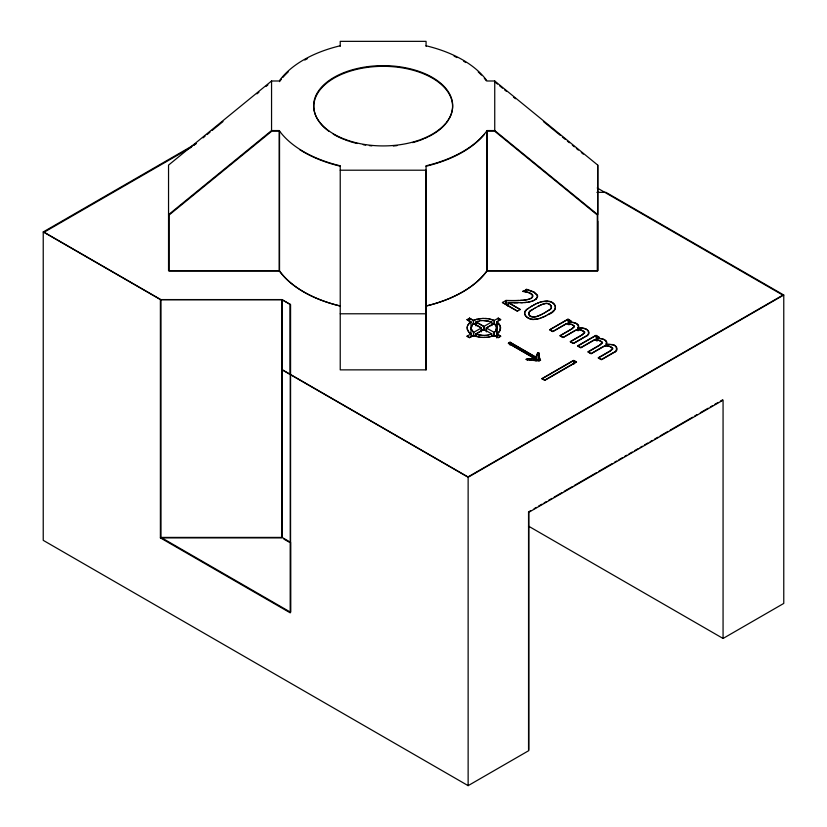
<?xml version="1.0" encoding="UTF-8"?>
<svg xmlns="http://www.w3.org/2000/svg" width="827" height="827" viewBox="0 0 827 827"><rect width="100%" height="100%" fill="white"/><g stroke="black" fill="none" stroke-linecap="round" stroke-linejoin="round"><path stroke-width="1.24" d="M290.277 374.569L290.277 304.481L281.78 299.581L160.386 299.581L43.231 231.942L43.231 540.341L468.134 785.65L528.825 750.606L528.825 512.295L723.067 400.154L723.067 638.465L783.769 603.421L783.769 295.022L605.922 192.34L596.877 192.34M160.996 537.416L290.577 612.228L290.577 542.305L282.1 537.416L160.996 537.416L160.996 299.694L44.131 232.222L191.523 147.134M290.577 612.228L290.577 304.584L282.1 299.694L160.996 299.694M168.543 214.669L271.556 130.563L279.206 130.563A112.451 64.919 0 0 0 340.228 165.793L340.228 369.865L426.07 369.865L426.039 170.641M426.07 305.969A112.451 64.919 0 0 0 487.093 270.739L597.756 270.739L597.756 221.181M426.07 45.774A112.451 64.919 0 0 1 487.093 80.994L494.742 80.994L597.756 165.111L597.756 214.669L494.742 130.563L487.093 130.563A112.451 64.919 0 0 1 426.07 165.793L426.07 369.865M535.875 361.048L536.041 356.551L537.736 352.581L539.287 353.315L539.431 357.543L540.589 360.334L537.064 360.314M467.069 327.947L467.451 326.21M467.265 327.047L467.317 329.642L468.754 331.937A16.106 9.304 0 0 0 470.976 333.943L466.945 336.227L469.436 337.664L473.375 335.39L474.636 335.824M471.049 327.947L472.589 324.401M536.175 361.089L536.341 356.571L538.046 352.591L538.046 361.358M499.89 330.449L500.201 326.262L496.727 321.941L500.79 319.625L498.288 318.178L494.143 320.525L491.889 319.656M467.317 326.262L468.206 324.629M495.88 330.376L496.355 326.706L494.06 323.481L486.276 327.968L486.276 331.72M471.824 325.487L471.204 329.198L473.499 332.444L473.499 336.186M467.627 325.466L468.754 323.884M532.35 297.151L532.143 294.732L528.784 292.748A16.354 9.438 0 0 0 525.569 291.879L522.674 291.404L527.212 289.44L534.087 292.014L537.343 295.063A8.435 4.869 0 0 1 537.591 296.655L536.516 298.671L534.356 300.16M577.866 330.707L577.866 328.205C580.451 323.905 573.049 321.992 569.948 322.251M606.315 344.352C608.806 340.786 602.852 338.367 600.03 338.553M499.673 331.193L499.126 331.937A16.106 9.304 0 0 1 496.893 333.953L496.893 337.705M532.092 297.462C534.718 295.59 530.996 292.954 529.073 292.624A16.395 9.469 0 0 0 525.848 291.745L522.953 291.269M536.206 298.785L537.281 296.779A8.415 4.859 0 0 0 537.033 295.187L533.787 292.148L526.127 289.409L526.127 291.9M526.51 310.032C521.258 314.332 528.443 319.367 532.97 319.212M472.444 324.453L473.613 323.419L481.459 327.926L481.459 331.679M494.267 336.165L494.267 332.402L495.311 331.42M552.756 311.293C558.68 307.82 553.563 301.524 548.363 301.462M531.761 297.761L532.392 297.338M340.228 45.774A112.451 64.919 0 0 0 279.206 80.994L271.556 80.994L168.543 165.111L168.543 270.739L279.206 270.739A112.451 64.919 0 0 0 340.228 305.969M194.076 145.19L196.082 143.557M203.06 137.851L205.055 136.228M207.05 134.594L210.048 132.155M212.043 130.521L223.011 121.559M256.939 93.864L258.934 92.242M265.912 86.535L267.907 84.902M527.099 309.308L529.621 307.52M528.422 308.378C519.201 312.709 528.567 321.238 535.327 319.243M531.689 310.187C528.215 311.376 527.616 316.038 531.709 316.565M548.539 310.239C554.752 307.582 549.118 302.062 544.59 303.778M535.989 299.136L532.898 300.904M552.074 312.037L546.099 315.645M547.66 310.849C555.765 308.368 549.376 301.038 543.721 303.954M530.882 298.361L532.05 297.637M532.526 309.629C527.057 310.838 527.523 317.454 533.177 316.865M529.332 307.623L532.495 305.732M546.688 311.479L548.001 310.756M532.226 309.722L533.487 309.009M545.603 312.151L547.019 311.397M533.198 309.102L534.583 308.347M530.686 306.734L535.679 304.026M547.701 314.756C560.768 310.549 555.599 298.971 543.68 301.39M544.404 312.854L545.923 312.068M534.283 308.44L535.803 307.634M43.231 231.942L196.03 143.722M477.045 319.232A16.612 9.593 0 0 0 473.53 320.452L469.581 318.178L466.945 319.687L470.832 321.941A16.075 9.283 0 0 0 468.609 323.946M519.129 300.428A99.385 57.373 0 0 1 511.985 300.532L506.01 300.459L502.34 302.548L517.278 311.179L520.348 309.463L508.429 302.579L508.429 306.331M475.959 325.735L475.959 321.982L483.785 326.51L491.807 321.93L491.807 325.683M475.959 336.424L475.959 333.932L483.785 329.415L491.765 333.901L491.765 336.403M473.53 335.369L469.581 337.643L467.079 336.196M476.114 336.403L476.114 333.901L483.96 329.373M535.875 357.305L509.928 342.326L508.274 343.277L534.221 358.256L534.221 360.758M536.175 357.336L510.166 342.316L508.512 343.267L534.521 358.287L532.433 358.339M569.172 324.68L569.172 322.179L571.178 321.021L568.108 319.243L549.883 329.766L552.953 331.534L566.567 323.677M568.78 324.732L568.78 322.241L570.785 321.083L567.725 319.315L549.552 329.808L552.612 331.575L566.195 323.729L571.798 324.329L574.289 325.952A2.863 1.654 0 0 1 574.372 326.758L571.953 328.929L560.22 335.731L563.29 337.499L576.781 329.642L580.688 329.952M539.545 360.717L540.269 360.293L539.121 357.512L538.977 353.294L538.977 360.789M597.208 340.869L597.208 338.367L599.213 337.209L596.143 335.431L577.928 345.955L580.999 347.722L594.613 339.866M596.753 340.879L596.753 338.388L598.758 337.23L595.688 335.462L577.515 345.955L580.575 347.722L594.158 339.876L598.303 340.166M542.078 378.797L573.835 360.469L576.553 362.03L544.797 380.368L541.757 378.725L573.442 360.438L576.15 361.999L544.466 380.286M281.78 369.669L468.134 477.251L783.769 295.022M530.769 510.6L528.546 511.892L528.546 749.613M534.118 508.677L536.351 507.385M538.584 506.093L541.923 504.17M544.156 502.878L546.389 501.586M548.621 500.304L551.971 498.371M554.193 497.079L562.009 492.572M564.231 491.29L572.046 486.783M574.279 485.49L596.587 472.61M598.81 471.318L612.197 463.596M614.43 462.303L616.663 461.021M618.885 459.729L622.235 457.796M624.468 456.514L626.701 455.222M628.933 453.93L632.273 452.007M634.505 450.715L637.855 448.782M640.088 447.5L642.31 446.208M644.543 444.916L647.892 442.983M650.125 441.701L652.348 440.409M654.581 439.127L657.93 437.194M660.163 435.901L667.968 431.394M670.201 430.112L692.509 417.232M694.742 415.94L696.965 414.647M700.314 412.725L708.119 408.218M710.352 406.925L712.585 405.633M714.817 404.351L718.167 402.418M720.389 401.126L722.622 399.844M473.499 332.444L481.459 327.926M543.184 313.547L544.735 312.771M535.493 307.727L540.248 305.277M542.026 314.167L543.515 313.464M533.808 304.925L538.656 302.713M542.347 314.095L538.873 315.687M546.43 315.573L541.582 317.744M529.859 298.878L531.172 298.237M537.788 306.455L541.261 304.812M541.24 314.663L537.922 316.059M544.869 316.369L540.176 318.25M536.888 303.426L540.072 302.206M493.057 335.845L494.35 335.369L498.288 337.643L500.79 336.196L496.893 333.943M540.941 304.915L542.223 304.429M533.198 300.79L528.257 302.237M530.148 298.764L527.461 299.674M475.959 321.982L477.789 321.3M489.894 334.563L491.765 333.901M541.912 304.522L543.153 304.109M491.889 336.248L493.254 335.824M537.023 316.369L538.232 315.986M539.752 302.32L541.437 301.803M538.811 318.664L540.486 318.178M529.001 299.198L524.494 300.17M536.165 316.617L537.323 316.296M490.659 336.599L492.086 336.217M542.832 304.212L544.042 303.85M531.689 301.379L524.711 302.62M477.624 321.362L479.67 320.824M488.013 335.028L490.08 334.532M541.116 301.907L542.739 301.493M539.121 318.591L536.237 319.191M489.367 336.899L490.856 336.568M536.465 316.545L534.459 316.917M526.282 359.342L530.748 358.577M488.013 337.137L489.553 336.878M478.171 319.005L482.492 318.436M542.419 301.597L547.567 301.193M537.808 318.902L533.828 319.336M526.385 299.839L523.553 300.263M479.505 320.886L481.738 320.535M485.956 335.317L488.199 334.997M535.596 316.731L533.653 316.968M486.638 337.313L488.199 337.116M481.066 318.54L476.879 319.305A16.571 9.573 0 0 0 473.375 320.525L469.436 318.25M532.722 358.37L526.003 359.311L527.543 360.065M522.519 300.346L523.832 300.149M526.82 302.362L520.876 302.754M486.824 337.282L483.785 337.447M522.798 300.232L520.173 300.48M521.661 300.304L518.86 300.532A99.137 57.239 0 0 1 511.737 300.646L505.783 300.573L505.783 304.315M483.785 335.421L486.142 335.297M481.572 320.597L488.199 320.824M523.077 302.599L514.012 302.785M482.317 318.498L483.96 318.405M485.408 337.385L482.317 337.416M527.254 360.034L531.554 360.014M577.866 328.205L583.345 328.371M607.742 344.332L605.84 344.352C608.165 341.355 603.503 338.915 600.981 338.688M529.363 359.983L533.25 360.034M340.228 170.207L426.07 170.207M279.536 270.925L169.142 270.925L169.142 214.989L271.897 131.09L279.536 131.09L279.536 270.925A112.183 64.764 0 0 0 340.404 306.062M486.907 270.925L597.301 270.925L597.301 214.989L494.546 131.09L486.907 131.09L486.907 270.925A112.183 64.764 0 0 1 426.039 306.062M340.228 313.784L426.07 313.784M160.386 299.581L160.386 537.881L281.78 537.881L281.78 299.581M517.816 302.692L512.275 302.765M512.523 302.651L509.37 302.713M568.78 322.241C572.139 321.703 580.895 323.202 578.28 328.164L578.28 330.666M596.753 338.388L599.472 338.439M510.972 302.63L508.192 302.692L508.192 306.435M579.293 328.185C584.854 326.303 594.044 332.95 585.619 336.537L573.618 343.463L570.547 341.696L582.28 334.894L584.699 332.723A2.863 1.654 0 0 0 584.627 331.916C582.27 329.591 577.67 328.805 574.889 330.614L562.918 337.519L559.848 335.752L571.56 328.97L573.979 326.81A2.853 1.644 0 0 0 573.897 326.003L572.036 324.608L568.108 323.822M482.658 335.39L483.96 335.39M607.256 344.332L609.054 344.352M483.785 318.467L486.824 318.54M533.953 316.896L532.143 316.824M483.785 320.494L491.807 321.93M532.95 360.003L534.718 360.107M597.911 338.398L600.495 338.532M608.579 344.363L610.274 344.435M482.834 335.369L480.528 335.204A12.632 7.288 0 0 1 475.949 333.932M485.222 318.498L488.199 318.705M480.9 337.313L482.492 337.385M534.418 360.065L537.374 360.355M609.788 344.435L611.38 344.559M481.748 335.297L480.704 335.173A12.663 7.309 0 0 1 476.114 333.901M596.071 339.969L599.833 340.517L602.335 342.14A2.863 1.654 0 0 1 602.407 342.947L599.988 345.117L588.255 351.92L591.326 353.687L603.328 346.761C606.005 344.89 610.409 345.862 612.662 348.105A2.863 1.654 0 0 1 612.745 348.911L610.316 351.072L598.583 357.884L601.653 359.652L613.655 352.726C619.981 350.762 616.446 343.784 610.895 344.57M479.515 337.137L481.066 337.282M488.013 318.767L489.553 318.943M478.171 336.899L479.681 337.116M489.367 319.005L490.856 319.232M476.879 336.599L478.337 336.878M598.655 340.342L601.87 342.151A2.853 1.644 0 0 1 601.942 342.957L599.523 345.117L587.821 351.899L590.881 353.667L602.852 346.761C605.529 344.9 609.923 345.862 612.166 348.105A2.853 1.644 0 0 1 612.249 348.911L609.83 351.062L598.128 357.853L601.188 359.621L613.158 352.705C618.369 351.217 617.221 344.859 611.908 344.756M583.945 328.608C589.248 328.712 590.395 335.069 585.196 336.558L573.214 343.474L570.154 341.706L581.867 334.914L584.275 332.764A2.853 1.644 0 0 0 584.203 331.958L581.061 330.149M490.659 319.305L494.35 320.462L494.35 324.215M475.649 336.248L477.045 336.568M474.481 335.845L475.814 336.217M489.904 321.362L491.61 321.982M486.276 327.968L494.267 332.402M473.457 323.481L481.283 327.968L481.283 331.72M597.208 187.967L782.859 295.146L467.989 476.931L290.577 374.507M508.192 302.692L520.09 309.556M502.568 302.444L517.537 311.086M498.081 318.25L500.573 319.687M496.934 333.147L496.934 321.879C500.387 323.843 502.175 329.012 498.908 331.978A16.075 9.283 0 0 1 496.686 333.974L500.573 336.227L498.081 337.664L494.143 335.39M467.079 319.625L470.976 321.879L470.976 336.455M282.1 369.607L289.522 373.897M528.505 526.137L723.067 638.465M283.909 539.111L289.223 542.181M160.386 537.881L290.277 612.879L290.277 304.481M494.546 81.646L497.534 84.096M499.529 85.719L502.527 88.169M504.522 89.792L506.517 91.425M513.495 97.121L515.49 98.754M543.422 121.559L560.386 135.411M562.381 137.044L565.379 139.484M567.374 141.117L569.369 142.74M572.356 145.19L574.351 146.813M576.347 148.446L578.342 150.069M581.34 152.519L583.335 154.142M468.206 331.193L467.265 328.764M471.349 329.156L473.654 332.402L473.654 336.165M597.756 165.111L597.756 270.739M596.143 335.431L596.143 340.435M573.835 360.469L573.835 364.221M568.108 319.243L568.108 324.256M539.287 353.315L539.287 360.82M526.417 289.264L526.417 291.766M510.166 342.316L510.166 344.818M509.928 342.326L509.928 344.818M506.01 300.459L506.01 304.212M498.288 318.178L498.288 320.68M496.727 321.941L496.727 333.178M496.686 333.974L496.686 337.726M494.742 80.994L494.742 130.563M494.143 320.525L494.143 324.267M494.06 336.186L494.06 332.444C497.409 330.49 497.513 325.518 494.267 323.419L486.462 327.926L486.462 331.679M487.093 130.563L487.093 270.739M483.96 330.211L483.96 326.458L476.114 321.93L476.114 325.683M483.785 326.51L483.785 330.252M473.53 320.462L473.53 324.215M473.375 320.525L473.375 324.267M469.581 318.178L469.436 321.992M468.134 477.251L468.134 785.65M426.07 46.281L426.07 41.35L340.228 41.35L340.228 46.281M282.1 299.694L282.1 537.416M279.206 130.563L279.206 270.739M271.556 80.994L271.556 130.563M468.754 323.998A16.106 9.304 0 0 1 470.976 321.982M470.832 333.974A16.075 9.283 0 0 1 468.609 331.978M329.105 131.421A69.365 40.047 0 0 1 371.034 66.946A69.365 40.047 0 0 1 448.999 119.067M448.451 119.987A69.365 40.047 0 0 1 446.549 122.696M445.846 123.585A69.365 40.047 0 0 1 433.152 134.16M432.263 134.687A69.365 40.047 0 0 1 428.551 136.672M427.59 137.148A69.365 40.047 0 0 1 424.602 138.502M423.579 138.936A69.365 40.047 0 0 1 420.426 140.166M419.351 140.549A69.365 40.047 0 0 1 412.663 142.626M397.063 145.604A69.365 40.047 0 0 1 393.321 145.986M371.871 145.872A69.365 40.047 0 0 1 369.38 145.604M365.679 145.107A69.365 40.047 0 0 1 363.239 144.715M357.264 143.505A69.365 40.047 0 0 1 349.273 141.293M348.177 140.931A69.365 40.047 0 0 1 344.952 139.763M343.898 139.36A69.365 40.047 0 0 1 333.281 134.16M484.333 134.419A112.183 64.764 0 0 1 426.039 166.227M340.404 166.227A112.183 64.764 0 0 1 299.56 149.522M279.536 81.646A112.183 64.764 0 0 1 281.428 79.144M282.803 77.5A112.183 64.764 0 0 1 288.199 71.949M304.791 60.061A112.183 64.764 0 0 1 307.551 58.562M454.116 56.174A112.183 64.764 0 0 1 457.011 57.59M463.647 61.219A112.183 64.764 0 0 1 465.818 62.542M478.244 71.949A112.183 64.764 0 0 1 481.438 75.081M484.333 78.317A112.183 64.764 0 0 1 486.297 80.808M345.138 139.391A69.53 40.141 0 0 0 452.576 107.975A69.53 40.141 0 0 0 351.733 69.964A69.53 40.141 0 0 0 345.138 139.391"/></g></svg>
